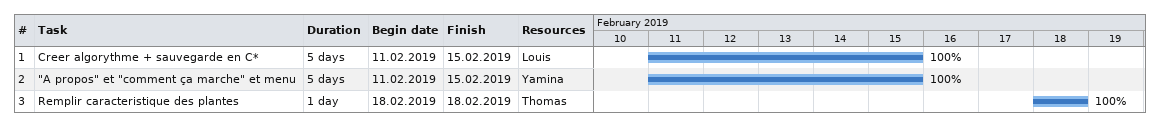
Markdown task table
| ID | Task | Duration | Start | Finish | Resources | % complete |
|---|---|---|---|---|---|---|
| 1 | Creer algorythme + sauvegarde en C* | 5d | 2019-02-11 | 2019-02-15 | Louis | 100 |
| 2 | "A propos" et "comment ça marche" et menu | 5d | 2019-02-11 | 2019-02-15 | Yamina | 100 |
| 3 | Remplir caracteristique des plantes | 1d | 2019-02-18 | 2019-02-18 | Thomas | 100 |
